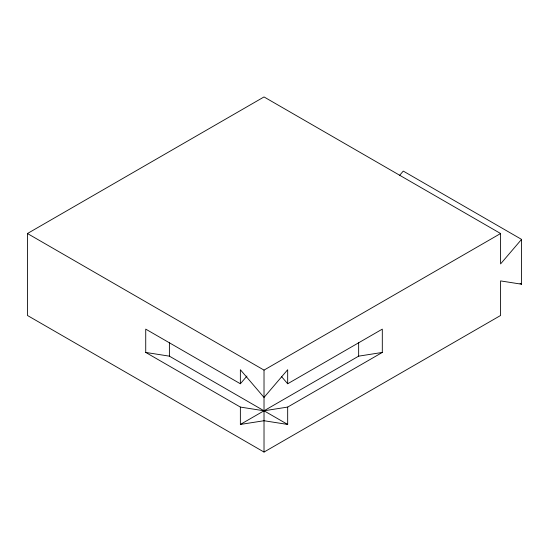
<?xml version="1.0" encoding="UTF-8"?>
<svg xmlns="http://www.w3.org/2000/svg" width="549" height="549" viewBox="0 0 549 549"><rect width="100%" height="100%" fill="white"/><g stroke="black" fill="none" stroke-linecap="round" stroke-linejoin="round"><path stroke-width="0.82" d="M399.404 175.605L403.268 171.089L521.55 239.378L521.55 284.204L500.592 280.91L500.592 315.476L264.021 452.06L27.45 315.476L27.45 233.524L264.021 96.94L500.592 233.524L500.592 263.911L521.55 239.378M281.623 376.683L287.676 383.765L382.303 329.132L382.303 352.437L287.676 407.077L264.021 410.789L240.366 407.077L145.732 352.437L145.732 329.132L240.366 383.765L246.968 376.038M27.45 233.524L264.021 370.108L500.592 233.524M240.366 407.077L240.366 424.446L358.648 356.157L382.303 352.437M240.366 424.446L264.021 420.733L287.676 424.446L287.676 407.077M145.732 352.437L169.394 356.157L287.676 424.446M520.075 283.353L521.55 284.204M358.648 342.48L358.648 356.157M287.676 383.765L287.676 369.731L264.021 397.421L240.366 369.731L240.366 383.765M264.021 370.108L264.021 452.06M169.394 342.48L169.394 356.157"/></g></svg>
